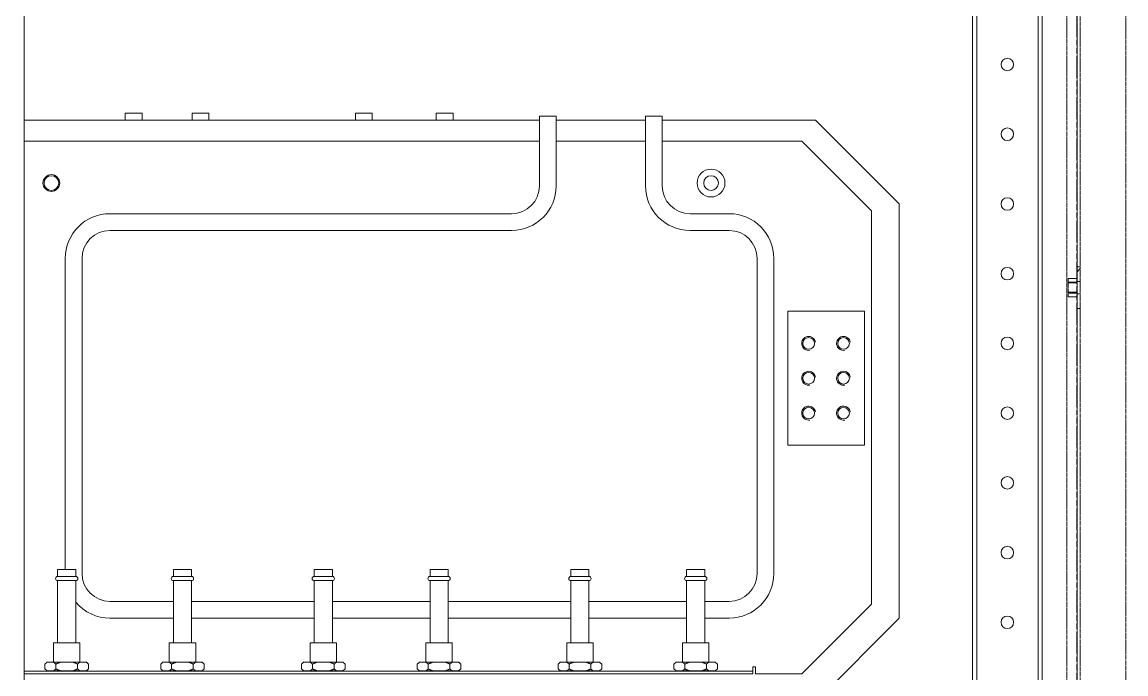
# Model space of a CAD drawing. Header units: millimetres. Extents: x 0 to 8410, y 0 to 5940.
# Drawn here: x 3715 to 4507, y 1849 to 2316 of the extents above; entities that cross this region are included whole.
import ezdxf

# ---------------------------------------------------------------- set-up
doc = ezdxf.new("R2010")
doc.units = ezdxf.units.MM
doc.header["$LTSCALE"] = 10
doc.linetypes.add('CHAIN', pattern=[0.3543, 0.2362, -0.0295, 0.0591, -0.0295])
doc.linetypes.add('DOUBLE_DASH_CHAIN', pattern=[1.2403, 0.6614, -0.0827, 0.1654, -0.0827, 0.1654, -0.0827])
for name, color, linetype, lineweight, true_color in [('가시적인 것(ISO)', 3, 'Continuous', 5, 0x00ff00), ('가시적인 좁은 것(ISO)', 3, 'Continuous', 5, 0x00ff00), ('참조(ISO)', 6, 'DOUBLE_DASH_CHAIN', 5, 0xff00ff)]:
    doc.layers.add(name, color=color, linetype=linetype, lineweight=lineweight, true_color=true_color)
doc.layers.add('단면선(ISO)', color=7, linetype='CHAIN', lineweight=5)
doc.layers.add('해치(ISO)', color=7, linetype='Continuous', lineweight=5)

# ---------------------------------------------------------------- blocks, each defined once
blk = doc.blocks.new('2dTransSection3')
at = {"layer": '단면선(ISO)', "linetype": 'DOUBLE_DASH_CHAIN', "ltscale": 0.237641}
blk.add_line((447.19, 311.702), (447.19, 68.966), dxfattribs=at)

msp = doc.modelspace()

# ---------------------------------------------------------------- hatches: boundary and pattern name
at = {"layer": '해치(ISO)'}
h = msp.add_hatch(dxfattribs=at)
h.set_pattern_fill('ANSI31', color=256, scale=254, style=0)
h.set_pattern_definition([(45, (0, 0), (-22.45064, 22.45064), [])])
h.paths.add_polyline_path([(3239.69, 2140.83), (3239.69, 2130.33), (3241.99, 2130.33), (3241.99, 2132.33), (3241.99, 2140.83)])
h.paths.add_polyline_path([(3239.69, 2121.33), (3239.69, 2110.83), (3241.99, 2110.83), (3241.99, 2119.33), (3241.99, 2121.33)])
h.paths.add_polyline_path([(3241.99, 1340.83), (3239.69, 1340.83), (3239.69, 1330.33), (3241.99, 1330.33), (3241.99, 1332.33)])
h.paths.add_polyline_path([(3239.69, 1310.83), (3241.99, 1310.83), (3241.99, 1319.33), (3241.99, 1321.33), (3239.69, 1321.33)])
h.paths.add_polyline_path([(4471.99, 2140.83), (4471.99, 2132.33), (4471.99, 2130.33), (4474.29, 2130.33), (4474.29, 2140.83)])
h.paths.add_polyline_path([(4471.99, 2121.33), (4471.99, 2119.33), (4471.99, 2110.83), (4474.29, 2110.83), (4474.29, 2121.33)])
h.paths.add_polyline_path([(4471.99, 2908.13), (4474.29, 2908.13), (4474.29, 2921.33), (4471.99, 2921.33), (4471.99, 2919.33)])
h.paths.add_polyline_path([(3239.69, 2908.13), (3241.99, 2908.13), (3241.99, 2919.33), (3241.99, 2921.33), (3239.69, 2921.33)])
h.paths.add_polyline_path([(3241.99, 2963.13), (3209.29, 2963.13), (3209.29, 2988.53), (3209.29, 3028.53), (3249.29, 3028.53), (3319.29, 3028.53), (4394.69, 3028.53), (4464.69, 3028.53), (4504.69, 3028.53), (4504.69, 2988.53), (4504.69, 2963.13), (4471.99, 2963.13), (4471.99, 2932.33), (4471.99, 2930.33), (4474.29, 2930.33), (4474.29, 2960.83), (4506.99, 2960.83), (4506.99, 3030.83), (4438.12, 3030.83), (4415.87, 3030.83), (3298.12, 3030.83), (3275.87, 3030.83), (3206.99, 3030.83), (3206.99, 2960.83), (3239.69, 2960.83), (3239.69, 2930.33), (3241.99, 2930.33), (3241.99, 2932.33)])
h.paths.add_polyline_path([(3206.99, 930.83), (3486.99, 930.83), (4226.99, 930.83), (4506.99, 930.83), (4506.99, 1160.83), (4474.29, 1160.83), (4474.29, 1183.53), (4471.99, 1183.53), (4471.99, 1158.53), (4504.69, 1158.53), (4504.69, 976.73), (4504.69, 939.53), (4504.69, 933.13), (4498.29, 933.13), (4461.09, 933.13), (4454.69, 933.13), (3259.29, 933.13), (3252.89, 933.13), (3215.69, 933.13), (3209.29, 933.13), (3209.29, 939.53), (3209.29, 976.73), (3209.29, 998.53), (3241.99, 998.53), (3241.99, 1023.53), (3239.69, 1023.53), (3239.69, 1000.83), (3206.99, 1000.83)])
h = msp.add_hatch(dxfattribs=at)
h.set_pattern_fill('ANSI31', color=256, scale=254, angle=14.99998, style=0)
h.set_pattern_definition([(60, (0, 0), (-27.4963, 15.87501), [])])
h.paths.add_polyline_path([(4471.99, 2919.33), (4471.99, 2921.33), (4471.99, 2922.51), (4465.49, 2922.51), (4465.49, 2919.33)])
h.paths.add_polyline_path([(4471.99, 2929.15), (4471.99, 2930.33), (4471.99, 2932.33), (4465.49, 2932.33), (4465.49, 2929.15)])
h.paths.add_polyline_path([(4471.99, 2132.33), (4465.49, 2132.33), (4465.49, 2129.15), (4471.99, 2129.15), (4471.99, 2130.33)])
h.paths.add_polyline_path([(4465.49, 2119.33), (4471.99, 2119.33), (4471.99, 2121.33), (4471.99, 2122.51), (4465.49, 2122.51)])

# ---------------------------------------------------------------- linework, layer by layer
at = {"layer": '가시적인 것(ISO)'}
for p, q in [((3716.99, 3028.53), (3716.99, 943.13)), ((4396.99, 943.13), (4396.99, 3018.53)), ((4399.99, 943.13), (4399.99, 3018.53)), ((4443.99, 943.13), (4443.99, 3018.53)), ((4446.99, 3018.53), (4446.99, 943.13)), ((3789.49, 2250.83), (3801.49, 2250.83)), ((3789.49, 2245.83), (3789.49, 2250.83)), ((3801.49, 2250.83), (3801.49, 2245.83)), ((3837.49, 2250.83), (3849.49, 2250.83)), ((3837.49, 2245.83), (3837.49, 2250.83)), ((3849.49, 2250.83), (3849.49, 2245.83)), ((3954.49, 2250.83), (3966.49, 2250.83)), ((3954.49, 2245.83), (3954.49, 2250.83)), ((3966.49, 2250.83), (3966.49, 2245.83)), ((4012.49, 2250.83), (4024.49, 2250.83)), ((4012.49, 2245.83), (4012.49, 2250.83)), ((4024.49, 2250.83), (4024.49, 2245.83)), ((4098.49, 2248.83), (4086.49, 2248.83)), ((4086.49, 2248.83), (4086.49, 2198.83)), ((4098.49, 2198.83), (4098.49, 2248.83)), ((4162.49, 2248.83), (4162.49, 2198.83)), ((4174.49, 2248.83), (4162.49, 2248.83)), ((4174.49, 2198.83), (4174.49, 2248.83)), ((3716.99, 2245.83), (4086.49, 2245.83)), ((4098.49, 2245.83), (4162.49, 2245.83)), ((4174.49, 2245.83), (4284.49, 2245.83)), ((4284.49, 2245.83), (4344.49, 2185.83)), ((3716.99, 2230.83), (4086.49, 2230.83)), ((4098.49, 2230.83), (4162.49, 2230.83)), ((4174.49, 2230.83), (4274.49, 2230.83)), ((4274.49, 2230.83), (4324.49, 2180.83)), ((4344.49, 2185.83), (4344.49, 1888.83)), ((4066.49, 2178.83), (3778.49, 2178.83)), ((4222.49, 2178.83), (4194.49, 2178.83)), ((4324.49, 2180.83), (4324.49, 1898.83)), ((3778.49, 2166.83), (4066.49, 2166.83)), ((4194.49, 2166.83), (4222.49, 2166.83)), ((3746.49, 2146.83), (3746.49, 1923.73)), ((3758.49, 1920.83), (3758.49, 2146.83)), ((4242.49, 2146.83), (4242.49, 1920.83)), ((4254.49, 1920.83), (4254.49, 2146.83)), ((4319.49, 2108.83), (4264.49, 2108.83)), ((4264.49, 2108.83), (4264.49, 2012.83)), ((4319.49, 2012.83), (4319.49, 2108.83)), ((4264.49, 2012.83), (4319.49, 2012.83)), ((3740.99, 1923.73), (3753.99, 1923.73)), ((3740.99, 1923.73), (3740.99, 1918.73)), ((3753.99, 1923.73), (3753.99, 1918.73)), ((3823.99, 1923.73), (3836.99, 1923.73)), ((3823.99, 1923.73), (3823.99, 1918.73)), ((3836.99, 1923.73), (3836.99, 1918.73)), ((3924.99, 1923.73), (3937.99, 1923.73)), ((3924.99, 1923.73), (3924.99, 1918.73)), ((3937.99, 1923.73), (3937.99, 1918.73)), ((4007.99, 1923.73), (4020.99, 1923.73)), ((4007.99, 1923.73), (4007.99, 1918.73)), ((4020.99, 1923.73), (4020.99, 1918.73)), ((4108.99, 1923.73), (4121.99, 1923.73)), ((4108.99, 1923.73), (4108.99, 1918.73)), ((4121.99, 1923.73), (4121.99, 1918.73)), ((4191.99, 1923.73), (4204.99, 1923.73)), ((4191.99, 1923.73), (4191.99, 1918.73)), ((4204.99, 1923.73), (4204.99, 1918.73)), ((3740.99, 1918.73), (3753.99, 1918.73)), ((3740.99, 1915.73), (3753.99, 1915.73)), ((3740.99, 1915.73), (3740.99, 1871.03)), ((3753.99, 1915.73), (3753.99, 1871.03)), ((3823.99, 1918.73), (3836.99, 1918.73)), ((3823.99, 1915.73), (3836.99, 1915.73)), ((3823.99, 1915.73), (3823.99, 1871.03)), ((3836.99, 1915.73), (3836.99, 1871.03)), ((3924.99, 1918.73), (3937.99, 1918.73)), ((3924.99, 1915.73), (3937.99, 1915.73)), ((3924.99, 1915.73), (3924.99, 1871.03)), ((3937.99, 1915.73), (3937.99, 1871.03)), ((4007.99, 1918.73), (4020.99, 1918.73)), ((4007.99, 1915.73), (4020.99, 1915.73)), ((4007.99, 1915.73), (4007.99, 1871.03)), ((4020.99, 1915.73), (4020.99, 1871.03)), ((4108.99, 1918.73), (4121.99, 1918.73)), ((4108.99, 1915.73), (4121.99, 1915.73)), ((4108.99, 1915.73), (4108.99, 1871.03)), ((4121.99, 1915.73), (4121.99, 1871.03)), ((4191.99, 1918.73), (4204.99, 1918.73)), ((4191.99, 1915.73), (4204.99, 1915.73)), ((4191.99, 1915.73), (4191.99, 1871.03)), ((4204.99, 1915.73), (4204.99, 1871.03)), ((3823.99, 1900.83), (3778.49, 1900.83)), ((3924.99, 1900.83), (3836.99, 1900.83)), ((4007.99, 1900.83), (3937.99, 1900.83)), ((4108.99, 1900.83), (4020.99, 1900.83)), ((4191.99, 1900.83), (4121.99, 1900.83)), ((4222.49, 1900.83), (4204.99, 1900.83)), ((4324.49, 1898.83), (4274.49, 1848.83)), ((3778.49, 1888.83), (3823.99, 1888.83)), ((3836.99, 1888.83), (3924.99, 1888.83)), ((3937.99, 1888.83), (4007.99, 1888.83)), ((4020.99, 1888.83), (4108.99, 1888.83)), ((4121.99, 1888.83), (4191.99, 1888.83)), ((4204.99, 1888.83), (4222.49, 1888.83)), ((4344.49, 1888.83), (4264.49, 1808.83)), ((3737.99, 1871.03), (3756.99, 1871.03)), ((3737.99, 1871.03), (3737.99, 1857.33)), ((3756.99, 1871.03), (3756.99, 1857.33)), ((3820.99, 1871.03), (3839.99, 1871.03)), ((3820.99, 1871.03), (3820.99, 1857.33)), ((3839.99, 1871.03), (3839.99, 1857.33)), ((3921.99, 1871.03), (3940.99, 1871.03)), ((3921.99, 1871.03), (3921.99, 1857.33)), ((3940.99, 1871.03), (3940.99, 1857.33)), ((4004.99, 1871.03), (4023.99, 1871.03)), ((4004.99, 1871.03), (4004.99, 1857.33)), ((4023.99, 1871.03), (4023.99, 1857.33)), ((4105.99, 1871.03), (4124.99, 1871.03)), ((4105.99, 1871.03), (4105.99, 1857.33)), ((4124.99, 1871.03), (4124.99, 1857.33)), ((4188.99, 1871.03), (4207.99, 1871.03)), ((4188.99, 1871.03), (4188.99, 1857.33)), ((4207.99, 1871.03), (4207.99, 1857.33)), ((3733.4, 1857.33), (3731.9, 1855.83)), ((3731.9, 1852.43), (3731.9, 1855.83)), ((3733.4, 1850.93), (3731.9, 1852.43)), ((3733.78, 1857.33), (3733.4, 1857.33)), ((3733.78, 1857.33), (3737.81, 1857.33)), ((3743.46, 1857.33), (3737.81, 1857.33)), ((3739.7, 1852.43), (3739.7, 1855.83)), ((3743.46, 1857.33), (3751.52, 1857.33)), ((3757.17, 1857.33), (3751.52, 1857.33)), ((3755.28, 1852.43), (3755.28, 1855.83)), ((3757.17, 1857.33), (3761.2, 1857.33)), ((3761.58, 1857.33), (3761.2, 1857.33)), ((3761.58, 1857.33), (3763.08, 1855.83)), ((3761.58, 1850.93), (3763.08, 1852.43)), ((3763.08, 1852.43), (3763.08, 1855.83)), ((3816.4, 1857.33), (3814.9, 1855.83)), ((3814.9, 1852.43), (3814.9, 1855.83)), ((3816.4, 1850.93), (3814.9, 1852.43)), ((3816.78, 1857.33), (3816.4, 1857.33)), ((3816.78, 1857.33), (3820.81, 1857.33)), ((3826.46, 1857.33), (3820.81, 1857.33)), ((3822.7, 1852.43), (3822.7, 1855.83)), ((3826.46, 1857.33), (3834.52, 1857.33)), ((3840.17, 1857.33), (3834.52, 1857.33)), ((3838.28, 1852.43), (3838.28, 1855.83)), ((3840.17, 1857.33), (3844.2, 1857.33)), ((3844.58, 1857.33), (3844.2, 1857.33)), ((3844.58, 1857.33), (3846.08, 1855.83)), ((3844.58, 1850.93), (3846.08, 1852.43)), ((3846.08, 1852.43), (3846.08, 1855.83)), ((3917.4, 1857.33), (3915.9, 1855.83)), ((3915.9, 1852.43), (3915.9, 1855.83)), ((3917.4, 1850.93), (3915.9, 1852.43)), ((3917.78, 1857.33), (3917.4, 1857.33)), ((3917.78, 1857.33), (3921.81, 1857.33)), ((3927.46, 1857.33), (3921.81, 1857.33)), ((3923.7, 1852.43), (3923.7, 1855.83)), ((3927.46, 1857.33), (3935.52, 1857.33)), ((3941.17, 1857.33), (3935.52, 1857.33)), ((3939.28, 1852.43), (3939.28, 1855.83)), ((3941.17, 1857.33), (3945.2, 1857.33)), ((3945.58, 1857.33), (3945.2, 1857.33)), ((3945.58, 1857.33), (3947.08, 1855.83)), ((3945.58, 1850.93), (3947.08, 1852.43)), ((3947.08, 1852.43), (3947.08, 1855.83)), ((4000.4, 1857.33), (3998.9, 1855.83)), ((3998.9, 1852.43), (3998.9, 1855.83)), ((4000.4, 1850.93), (3998.9, 1852.43)), ((4000.78, 1857.33), (4000.4, 1857.33)), ((4000.78, 1857.33), (4004.81, 1857.33)), ((4010.46, 1857.33), (4004.81, 1857.33)), ((4006.7, 1852.43), (4006.7, 1855.83)), ((4010.46, 1857.33), (4018.52, 1857.33)), ((4024.17, 1857.33), (4018.52, 1857.33)), ((4022.28, 1852.43), (4022.28, 1855.83)), ((4024.17, 1857.33), (4028.2, 1857.33)), ((4028.58, 1857.33), (4028.2, 1857.33)), ((4028.58, 1857.33), (4030.08, 1855.83)), ((4028.58, 1850.93), (4030.08, 1852.43)), ((4030.08, 1852.43), (4030.08, 1855.83)), ((4101.4, 1857.33), (4099.9, 1855.83)), ((4099.9, 1852.43), (4099.9, 1855.83)), ((4101.4, 1850.93), (4099.9, 1852.43)), ((4101.78, 1857.33), (4101.4, 1857.33)), ((4101.78, 1857.33), (4105.81, 1857.33)), ((4111.46, 1857.33), (4105.81, 1857.33)), ((4107.7, 1852.43), (4107.7, 1855.83)), ((4111.46, 1857.33), (4119.52, 1857.33)), ((4125.17, 1857.33), (4119.52, 1857.33)), ((4123.28, 1852.43), (4123.28, 1855.83)), ((4125.17, 1857.33), (4129.2, 1857.33)), ((4129.58, 1857.33), (4129.2, 1857.33)), ((4129.58, 1857.33), (4131.08, 1855.83)), ((4129.58, 1850.93), (4131.08, 1852.43)), ((4131.08, 1852.43), (4131.08, 1855.83)), ((4184.4, 1857.33), (4182.9, 1855.83)), ((4182.9, 1852.43), (4182.9, 1855.83)), ((4184.4, 1850.93), (4182.9, 1852.43)), ((4184.78, 1857.33), (4184.4, 1857.33)), ((4184.78, 1857.33), (4188.81, 1857.33)), ((4194.46, 1857.33), (4188.81, 1857.33)), ((4190.7, 1852.43), (4190.7, 1855.83)), ((4194.46, 1857.33), (4202.52, 1857.33)), ((4208.17, 1857.33), (4202.52, 1857.33)), ((4206.28, 1852.43), (4206.28, 1855.83)), ((4208.17, 1857.33), (4212.2, 1857.33)), ((4212.58, 1857.33), (4212.2, 1857.33)), ((4212.58, 1857.33), (4214.08, 1855.83)), ((4212.58, 1850.93), (4214.08, 1852.43)), ((4214.08, 1852.43), (4214.08, 1855.83)), ((4239.49, 1852.83), (4239.49, 1853.83)), ((4239.49, 1853.83), (4241.49, 1853.83)), ((4239.49, 1852.83), (4239.49, 1850.83)), ((4241.49, 1853.83), (4241.49, 1848.83)), ((4239.49, 1850.83), (3716.99, 1850.83)), ((4239.49, 1848.83), (3716.99, 1848.83)), ((3733.4, 1850.93), (3733.78, 1850.93)), ((3737.81, 1850.93), (3733.78, 1850.93)), ((3737.81, 1850.93), (3743.46, 1850.93)), ((3737.99, 1850.93), (3737.99, 1850.83)), ((3751.52, 1850.93), (3743.46, 1850.93)), ((3751.52, 1850.93), (3757.17, 1850.93)), ((3756.99, 1850.93), (3756.99, 1850.83)), ((3761.2, 1850.93), (3757.17, 1850.93)), ((3761.2, 1850.93), (3761.58, 1850.93)), ((3816.4, 1850.93), (3816.78, 1850.93)), ((3820.81, 1850.93), (3816.78, 1850.93)), ((3820.81, 1850.93), (3826.46, 1850.93)), ((3820.99, 1850.93), (3820.99, 1850.83)), ((3834.52, 1850.93), (3826.46, 1850.93)), ((3834.52, 1850.93), (3840.17, 1850.93)), ((3839.99, 1850.93), (3839.99, 1850.83)), ((3844.2, 1850.93), (3840.17, 1850.93)), ((3844.2, 1850.93), (3844.58, 1850.93)), ((3917.4, 1850.93), (3917.78, 1850.93)), ((3921.81, 1850.93), (3917.78, 1850.93)), ((3921.81, 1850.93), (3927.46, 1850.93)), ((3921.99, 1850.93), (3921.99, 1850.83)), ((3935.52, 1850.93), (3927.46, 1850.93)), ((3935.52, 1850.93), (3941.17, 1850.93)), ((3940.99, 1850.93), (3940.99, 1850.83)), ((3945.2, 1850.93), (3941.17, 1850.93)), ((3945.2, 1850.93), (3945.58, 1850.93)), ((4000.4, 1850.93), (4000.78, 1850.93)), ((4004.81, 1850.93), (4000.78, 1850.93)), ((4004.81, 1850.93), (4010.46, 1850.93)), ((4004.99, 1850.93), (4004.99, 1850.83)), ((4018.52, 1850.93), (4010.46, 1850.93)), ((4018.52, 1850.93), (4024.17, 1850.93)), ((4023.99, 1850.93), (4023.99, 1850.83)), ((4028.2, 1850.93), (4024.17, 1850.93)), ((4028.2, 1850.93), (4028.58, 1850.93)), ((4101.4, 1850.93), (4101.78, 1850.93)), ((4105.81, 1850.93), (4101.78, 1850.93)), ((4105.81, 1850.93), (4111.46, 1850.93)), ((4105.99, 1850.93), (4105.99, 1850.83)), ((4119.52, 1850.93), (4111.46, 1850.93)), ((4119.52, 1850.93), (4125.17, 1850.93)), ((4124.99, 1850.93), (4124.99, 1850.83)), ((4129.2, 1850.93), (4125.17, 1850.93)), ((4129.2, 1850.93), (4129.58, 1850.93)), ((4184.4, 1850.93), (4184.78, 1850.93)), ((4188.81, 1850.93), (4184.78, 1850.93)), ((4188.81, 1850.93), (4194.46, 1850.93)), ((4188.99, 1850.93), (4188.99, 1850.83)), ((4202.52, 1850.93), (4194.46, 1850.93)), ((4202.52, 1850.93), (4208.17, 1850.93)), ((4207.99, 1850.93), (4207.99, 1850.83)), ((4212.2, 1850.93), (4208.17, 1850.93)), ((4212.2, 1850.93), (4212.58, 1850.93)), ((4239.49, 1848.83), (4239.49, 1850.83)), ((4274.49, 1848.83), (4241.49, 1848.83))]:
    msp.add_line(p, q, dxfattribs=at)
for centre, radius in [((4421.99, 2285.83), 4.5), ((4421.99, 2235.83), 4.5), ((4209.49, 2200.83), 10), ((3736.49, 2200.83), 6), ((3736.49, 2200.83), 5.25), ((4209.49, 2200.83), 5.25), ((4421.99, 2185.83), 4.5), ((4421.99, 2135.83), 4.5), ((4279.49, 2085.83), 4.19), ((4304.49, 2085.83), 4.19), ((4421.99, 2085.83), 4.5), ((4279.49, 2060.83), 4.19), ((4304.49, 2060.83), 4.19), ((4279.49, 2035.83), 4.19), ((4304.49, 2035.83), 4.19), ((4421.99, 2035.83), 4.5), ((4421.99, 1985.83), 4.5), ((4421.99, 1935.83), 4.5), ((4421.99, 1885.83), 4.5)]:
    msp.add_circle(centre, radius, dxfattribs=at)
for centre, radius, start, end in [((4066.49, 2198.83), 32, 270, 0), ((4066.49, 2198.83), 20, 270, 0), ((4194.49, 2198.83), 32, 180, 270), ((4194.49, 2198.83), 20, 180, 270), ((3778.49, 2146.83), 32, 90, 180), ((4222.49, 2146.83), 32, 0, 90), ((3778.49, 2146.83), 20, 90, 180), ((4222.49, 2146.83), 20, 0, 90), ((3740.99, 1917.23), 1.5, 90, 270), ((3753.99, 1917.23), 1.5, 270, 90), ((3778.49, 1920.83), 20, 180, 270), ((3823.99, 1917.23), 1.5, 90, 270), ((3836.99, 1917.23), 1.5, 270, 90), ((3924.99, 1917.23), 1.5, 90, 270), ((3937.99, 1917.23), 1.5, 270, 90), ((4007.99, 1917.23), 1.5, 90, 270), ((4020.99, 1917.23), 1.5, 270, 90), ((4108.99, 1917.23), 1.5, 90, 270), ((4121.99, 1917.23), 1.5, 270, 90), ((4191.99, 1917.23), 1.5, 90, 270), ((4204.99, 1917.23), 1.5, 270, 90), ((4222.49, 1920.83), 20, 270, 0), ((4222.49, 1920.83), 32, 270, 0), ((3778.49, 1920.83), 32, 220.03737, 270)]:
    msp.add_arc(centre, radius, start, end, dxfattribs=at)
for points in [[(3733.78, 1857.33), (3732.89, 1856.82), (3731.9, 1855.83)], [(3731.9, 1852.43), (3732.89, 1851.44), (3733.78, 1850.93)], [(3739.7, 1855.83), (3738.71, 1856.82), (3737.81, 1857.33)], [(3737.81, 1850.93), (3738.71, 1851.44), (3739.7, 1852.43)], [(3743.46, 1857.33), (3741.67, 1856.82), (3739.7, 1855.83)], [(3739.7, 1852.43), (3741.67, 1851.44), (3743.46, 1850.93)], [(3755.28, 1855.83), (3753.31, 1856.82), (3751.52, 1857.33)], [(3751.52, 1850.93), (3753.31, 1851.44), (3755.28, 1852.43)], [(3757.17, 1857.33), (3756.27, 1856.82), (3755.28, 1855.83)], [(3755.28, 1852.43), (3756.27, 1851.44), (3757.17, 1850.93)], [(3763.08, 1855.83), (3762.09, 1856.82), (3761.2, 1857.33)], [(3761.2, 1850.93), (3762.09, 1851.44), (3763.08, 1852.43)], [(3816.78, 1857.33), (3815.89, 1856.82), (3814.9, 1855.83)], [(3814.9, 1852.43), (3815.89, 1851.44), (3816.78, 1850.93)], [(3822.7, 1855.83), (3821.71, 1856.82), (3820.81, 1857.33)], [(3820.81, 1850.93), (3821.71, 1851.44), (3822.7, 1852.43)], [(3826.46, 1857.33), (3824.67, 1856.82), (3822.7, 1855.83)], [(3822.7, 1852.43), (3824.67, 1851.44), (3826.46, 1850.93)], [(3838.28, 1855.83), (3836.31, 1856.82), (3834.52, 1857.33)], [(3834.52, 1850.93), (3836.31, 1851.44), (3838.28, 1852.43)], [(3840.17, 1857.33), (3839.27, 1856.82), (3838.28, 1855.83)], [(3838.28, 1852.43), (3839.27, 1851.44), (3840.17, 1850.93)], [(3846.08, 1855.83), (3845.09, 1856.82), (3844.2, 1857.33)], [(3844.2, 1850.93), (3845.09, 1851.44), (3846.08, 1852.43)], [(3917.78, 1857.33), (3916.89, 1856.82), (3915.9, 1855.83)], [(3915.9, 1852.43), (3916.89, 1851.44), (3917.78, 1850.93)], [(3923.7, 1855.83), (3922.71, 1856.82), (3921.81, 1857.33)], [(3921.81, 1850.93), (3922.71, 1851.44), (3923.7, 1852.43)], [(3927.46, 1857.33), (3925.67, 1856.82), (3923.7, 1855.83)], [(3923.7, 1852.43), (3925.67, 1851.44), (3927.46, 1850.93)], [(3939.28, 1855.83), (3937.31, 1856.82), (3935.52, 1857.33)], [(3935.52, 1850.93), (3937.31, 1851.44), (3939.28, 1852.43)], [(3941.17, 1857.33), (3940.27, 1856.82), (3939.28, 1855.83)], [(3939.28, 1852.43), (3940.27, 1851.44), (3941.17, 1850.93)], [(3947.08, 1855.83), (3946.09, 1856.82), (3945.2, 1857.33)], [(3945.2, 1850.93), (3946.09, 1851.44), (3947.08, 1852.43)], [(4000.78, 1857.33), (3999.89, 1856.82), (3998.9, 1855.83)], [(3998.9, 1852.43), (3999.89, 1851.44), (4000.78, 1850.93)], [(4006.7, 1855.83), (4005.71, 1856.82), (4004.81, 1857.33)], [(4004.81, 1850.93), (4005.71, 1851.44), (4006.7, 1852.43)], [(4010.46, 1857.33), (4008.67, 1856.82), (4006.7, 1855.83)], [(4006.7, 1852.43), (4008.67, 1851.44), (4010.46, 1850.93)], [(4022.28, 1855.83), (4020.31, 1856.82), (4018.52, 1857.33)], [(4018.52, 1850.93), (4020.31, 1851.44), (4022.28, 1852.43)], [(4024.17, 1857.33), (4023.27, 1856.82), (4022.28, 1855.83)], [(4022.28, 1852.43), (4023.27, 1851.44), (4024.17, 1850.93)], [(4030.08, 1855.83), (4029.09, 1856.82), (4028.2, 1857.33)], [(4028.2, 1850.93), (4029.09, 1851.44), (4030.08, 1852.43)], [(4101.78, 1857.33), (4100.89, 1856.82), (4099.9, 1855.83)], [(4099.9, 1852.43), (4100.89, 1851.44), (4101.78, 1850.93)], [(4107.7, 1855.83), (4106.71, 1856.82), (4105.81, 1857.33)], [(4105.81, 1850.93), (4106.71, 1851.44), (4107.7, 1852.43)], [(4111.46, 1857.33), (4109.67, 1856.82), (4107.7, 1855.83)], [(4107.7, 1852.43), (4109.67, 1851.44), (4111.46, 1850.93)], [(4123.28, 1855.83), (4121.31, 1856.82), (4119.52, 1857.33)], [(4119.52, 1850.93), (4121.31, 1851.44), (4123.28, 1852.43)], [(4125.17, 1857.33), (4124.27, 1856.82), (4123.28, 1855.83)], [(4123.28, 1852.43), (4124.27, 1851.44), (4125.17, 1850.93)], [(4131.08, 1855.83), (4130.09, 1856.82), (4129.2, 1857.33)], [(4129.2, 1850.93), (4130.09, 1851.44), (4131.08, 1852.43)], [(4184.78, 1857.33), (4183.89, 1856.82), (4182.9, 1855.83)], [(4182.9, 1852.43), (4183.89, 1851.44), (4184.78, 1850.93)], [(4190.7, 1855.83), (4189.71, 1856.82), (4188.81, 1857.33)], [(4188.81, 1850.93), (4189.71, 1851.44), (4190.7, 1852.43)], [(4194.46, 1857.33), (4192.67, 1856.82), (4190.7, 1855.83)], [(4190.7, 1852.43), (4192.67, 1851.44), (4194.46, 1850.93)], [(4206.28, 1855.83), (4204.31, 1856.82), (4202.52, 1857.33)], [(4202.52, 1850.93), (4204.31, 1851.44), (4206.28, 1852.43)], [(4208.17, 1857.33), (4207.27, 1856.82), (4206.28, 1855.83)], [(4206.28, 1852.43), (4207.27, 1851.44), (4208.17, 1850.93)], [(4214.08, 1855.83), (4213.09, 1856.82), (4212.2, 1857.33)], [(4212.2, 1850.93), (4213.09, 1851.44), (4214.08, 1852.43)]]:
    msp.add_rational_spline(points, [1, 1.00814602319, 1], degree=2, dxfattribs=at)
at = {"layer": '가시적인 좁은 것(ISO)'}
for p, q in [((3739.49, 1850.93), (3739.49, 1850.83)), ((3755.49, 1850.83), (3755.49, 1850.93)), ((3822.49, 1850.93), (3822.49, 1850.83)), ((3838.49, 1850.83), (3838.49, 1850.93)), ((3923.49, 1850.93), (3923.49, 1850.83)), ((3939.49, 1850.83), (3939.49, 1850.93)), ((4006.49, 1850.93), (4006.49, 1850.83)), ((4022.49, 1850.83), (4022.49, 1850.93)), ((4107.49, 1850.93), (4107.49, 1850.83)), ((4123.49, 1850.83), (4123.49, 1850.93)), ((4190.49, 1850.93), (4190.49, 1850.83)), ((4206.49, 1850.83), (4206.49, 1850.93))]:
    msp.add_line(p, q, dxfattribs=at)
for centre in [(4279.49, 2085.83), (4304.49, 2085.83), (4279.49, 2060.83), (4304.49, 2060.83), (4279.49, 2035.83), (4304.49, 2035.83)]:
    msp.add_arc(centre, 5, 10, 280, dxfattribs=at)
at = {"layer": '참조(ISO)', "ltscale": 0.363062}
msp.add_line((4464.69, 2988.53), (4464.69, 1074.73), dxfattribs=at)
at = {"layer": '참조(ISO)', "ltscale": 0.362815}
msp.add_line((4506.99, 2960.83), (4506.99, 1160.83), dxfattribs=at)
at = {"layer": '참조(ISO)', "ltscale": 0.361778}
for p, q in [((4471.99, 2140.83), (4471.99, 2908.13)), ((4474.29, 2908.13), (4474.29, 2140.83))]:
    msp.add_line(p, q, dxfattribs=at)
at = {"layer": '참조(ISO)', "ltscale": 0.423301}
for p, q in [((4471.99, 2140.83), (4471.99, 2130.33)), ((4474.29, 2130.33), (4474.29, 2140.83)), ((4471.99, 2121.33), (4471.99, 2110.83)), ((4474.29, 2110.83), (4474.29, 2121.33))]:
    msp.add_line(p, q, dxfattribs=at)
at = {"layer": '참조(ISO)', "ltscale": 0.072907}
for p, q in [((4474.29, 2140.83), (4471.99, 2140.83)), ((4471.99, 2130.33), (4474.29, 2130.33)), ((4474.29, 2121.33), (4471.99, 2121.33)), ((4471.99, 2110.83), (4474.29, 2110.83))]:
    msp.add_line(p, q, dxfattribs=at)
at = {"layer": '참조(ISO)', "ltscale": 0.206225}
for p, q in [((4471.99, 2132.33), (4465.49, 2132.33)), ((4471.99, 2129.83), (4465.49, 2129.83)), ((4465.49, 2129.15), (4471.99, 2129.15)), ((4471.99, 2122.51), (4465.49, 2122.51)), ((4465.49, 2121.83), (4471.99, 2121.83)), ((4465.49, 2119.33), (4471.99, 2119.33))]:
    msp.add_line(p, q, dxfattribs=at)
at = {"layer": '참조(ISO)', "ltscale": 0.100748}
for p, q in [((4465.49, 2132.33), (4465.49, 2129.15)), ((4471.99, 2129.15), (4471.99, 2132.33)), ((4465.49, 2122.51), (4465.49, 2119.33)), ((4471.99, 2119.33), (4471.99, 2122.51))]:
    msp.add_line(p, q, dxfattribs=at)
at = {"layer": '참조(ISO)', "ltscale": 0.415978}
for p, q in [((4465.49, 2122.51), (4465.49, 2129.15)), ((4471.99, 2129.15), (4471.99, 2122.51))]:
    msp.add_line(p, q, dxfattribs=at)
at = {"layer": '참조(ISO)', "ltscale": 0.376652}
msp.add_line((4474.29, 2130.33), (4474.29, 2121.33), dxfattribs=at)
at = {"layer": '참조(ISO)', "ltscale": 0.362933}
for p, q in [((4471.99, 1183.53), (4471.99, 2110.83)), ((4474.29, 2110.83), (4474.29, 1183.53))]:
    msp.add_line(p, q, dxfattribs=at)

# ---------------------------------------------------------------- block references
at = {"layer": '단면선(ISO)', "xscale": 10, "yscale": 10, "zscale": 10}
msp.add_blockref('2dTransSection3', (0, 0), dxfattribs=at)

doc.saveas('drawing.dxf')
